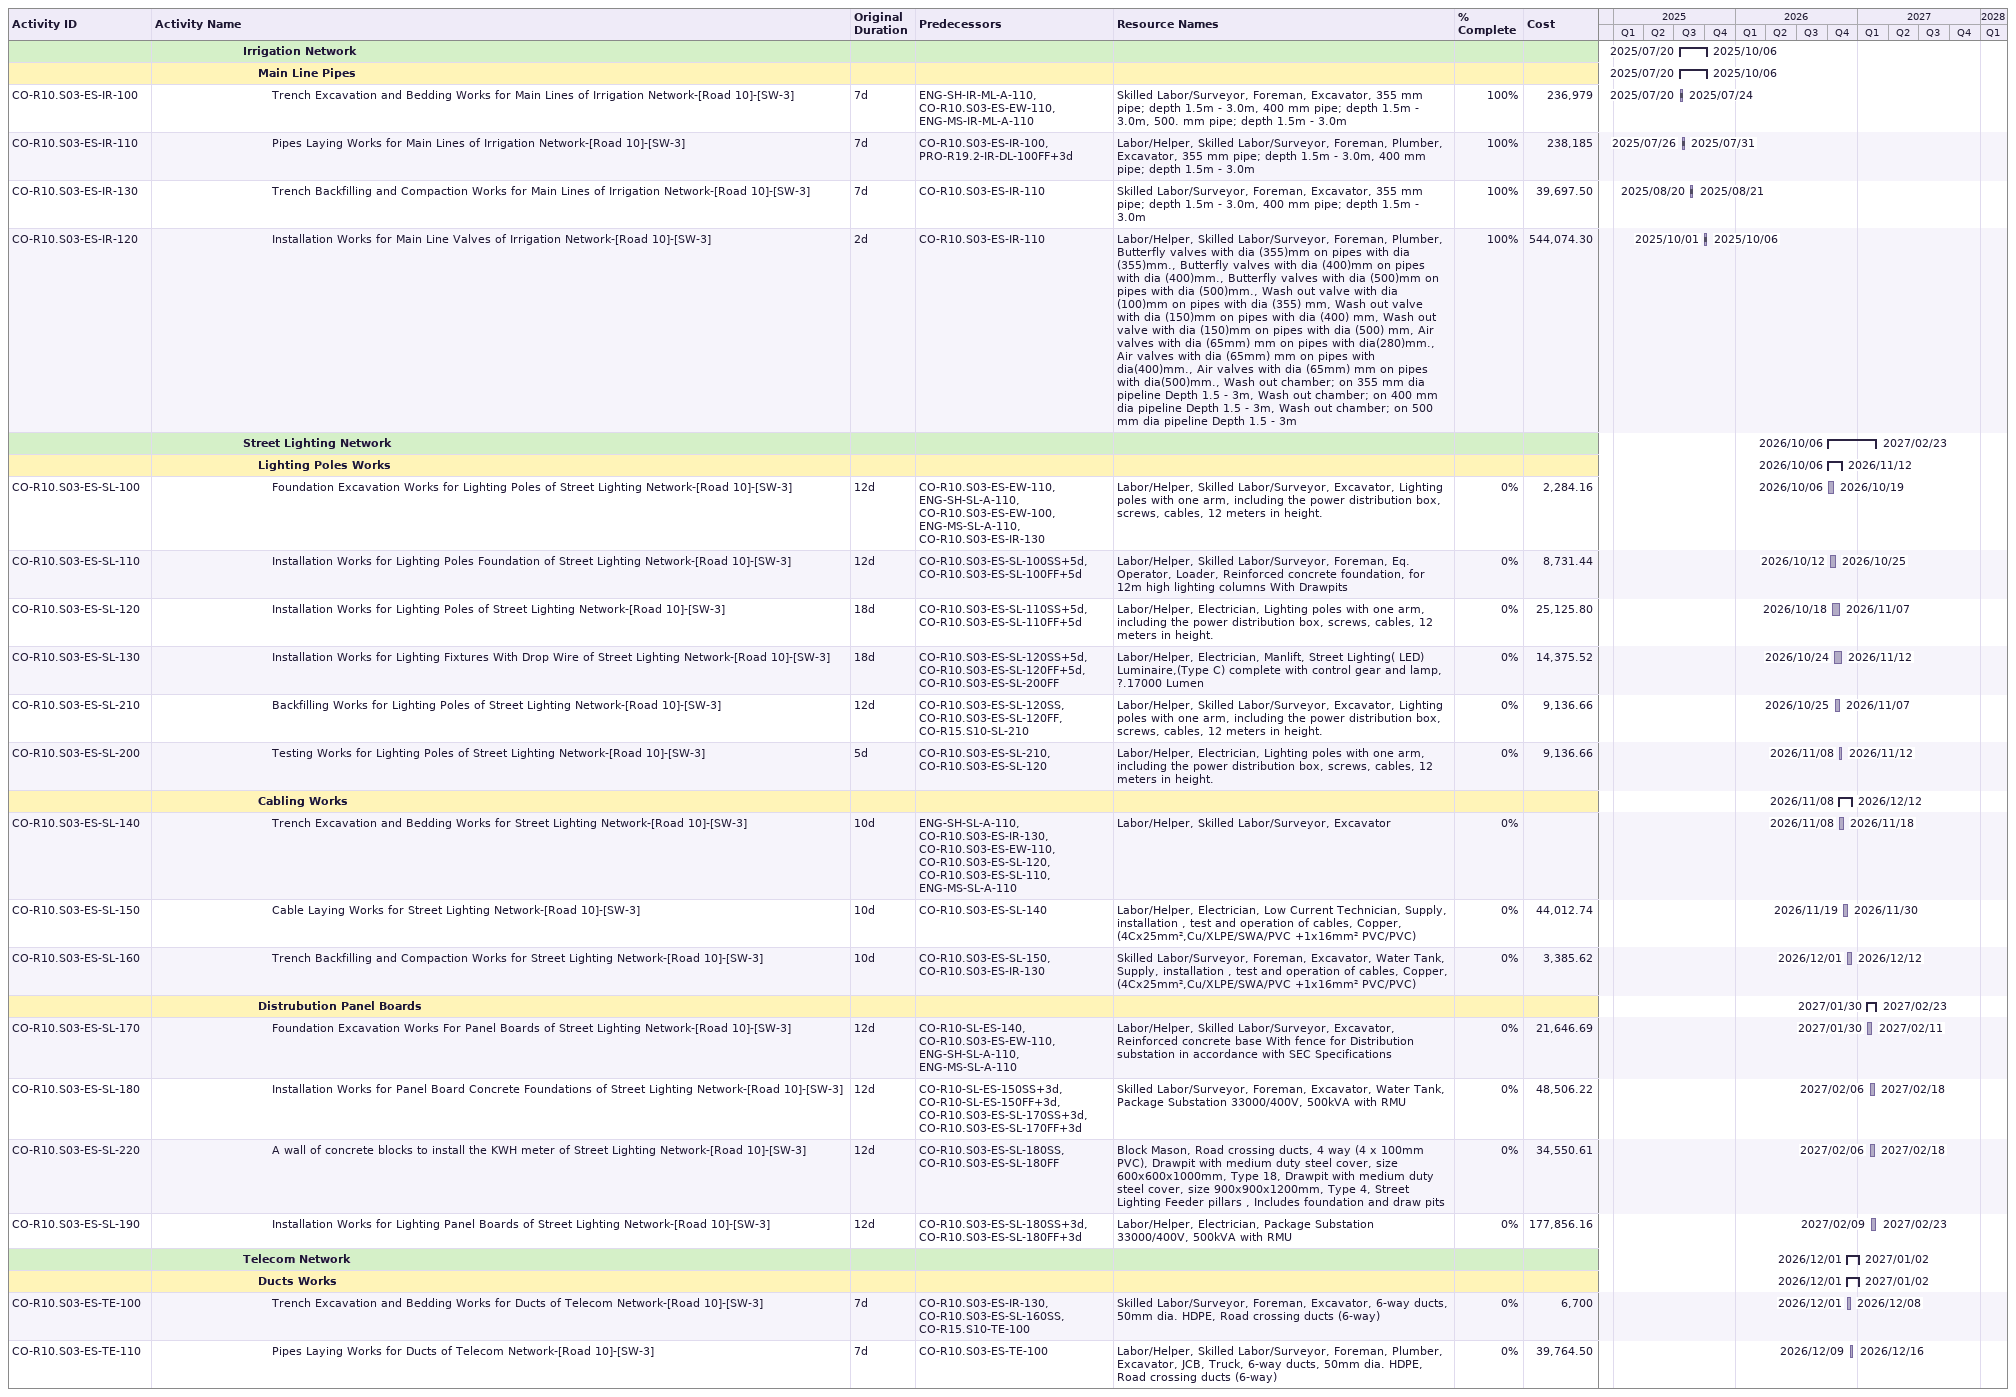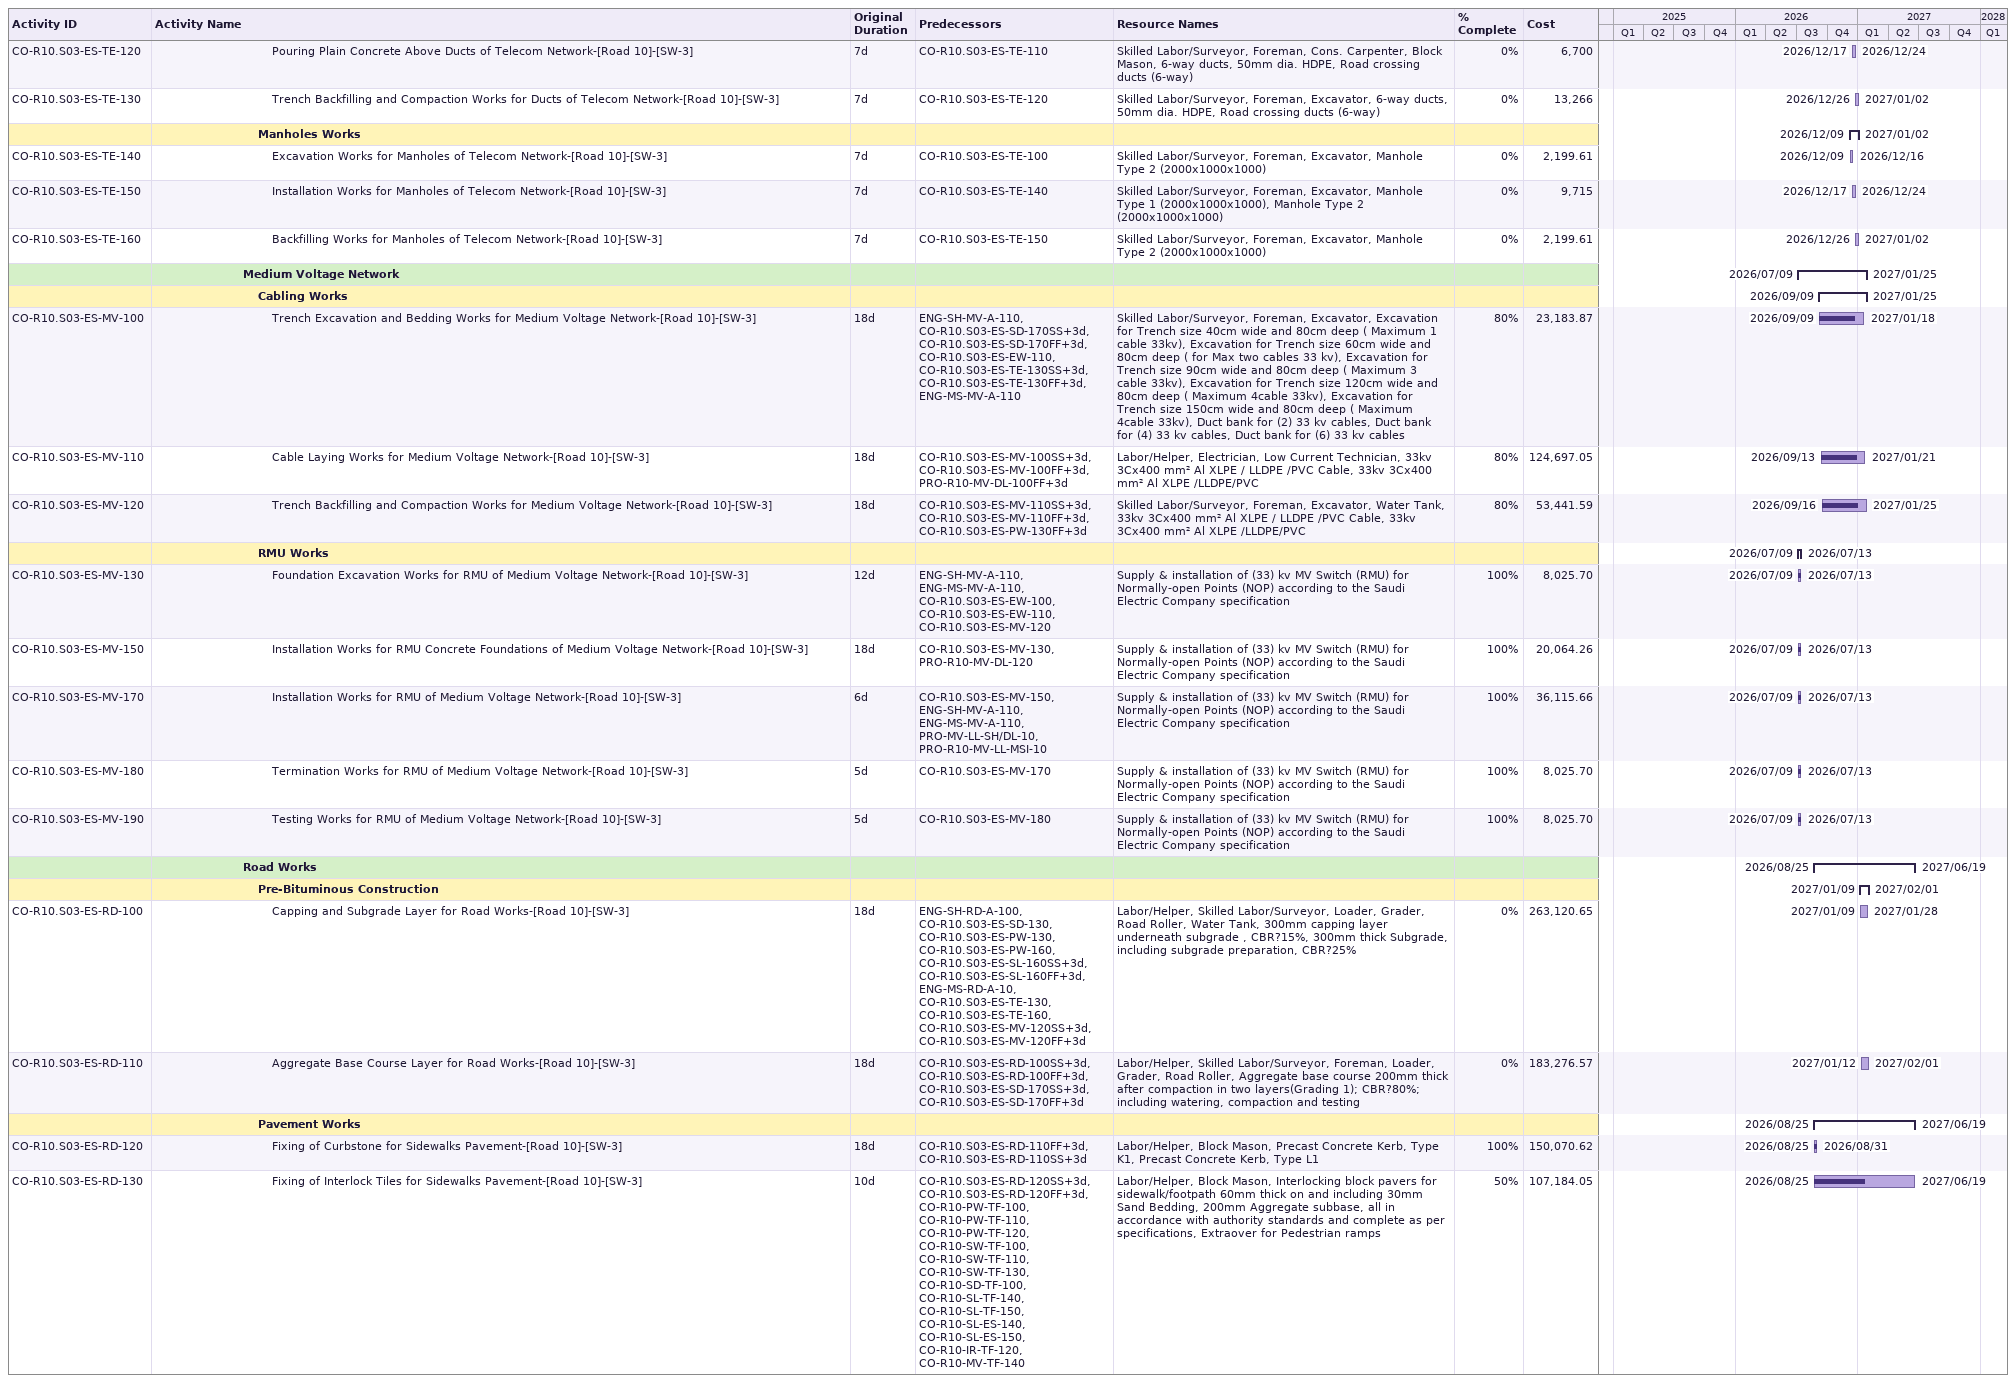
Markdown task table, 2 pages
| ID | Level | Task | Original duration | Start | Finish | Predecessors | Resources | % complete | Cost |
|---|---|---|---|---|---|---|---|---|---|
|  | 7 | **Irrigation Network** |  | 2025-07-20 | 2025-10-06 |  |  |  |  |
|  | 8 | **Main Line Pipes** |  | 2025-07-20 | 2025-10-06 |  |  |  |  |
| CO-R10.S03-ES-IR-100 | 9 | Trench Excavation and Bedding Works for Main Lines of Irrigation Network-[Road 10]-[SW-3] | 7d | 2025-07-20 | 2025-07-24 | ENG-SH-IR-ML-A-110, CO-R10.S03-ES-EW-110, ENG-MS-IR-ML-A-110 | Skilled Labor/Surveyor, Foreman, Excavator, 355 mm pipe; depth 1.5m - 3.0m, 400 mm pipe; depth 1.5m - 3.0m, 500. mm pipe; depth 1.5m - 3.0m | 100 | 236979 |
| CO-R10.S03-ES-IR-110 | 9 | Pipes Laying Works for Main Lines of Irrigation Network-[Road 10]-[SW-3] | 7d | 2025-07-26 | 2025-07-31 | CO-R10.S03-ES-IR-100, PRO-R19.2-IR-DL-100FF+3d | Labor/Helper, Skilled Labor/Surveyor, Foreman, Plumber, Excavator, 355 mm pipe; depth 1.5m - 3.0m, 400 mm pipe; depth 1.5m - 3.0m | 100 | 238185 |
| CO-R10.S03-ES-IR-130 | 9 | Trench Backfilling and Compaction Works for Main Lines of Irrigation Network-[Road 10]-[SW-3] | 7d | 2025-08-20 | 2025-08-21 | CO-R10.S03-ES-IR-110 | Skilled Labor/Surveyor, Foreman, Excavator, 355 mm pipe; depth 1.5m - 3.0m, 400 mm pipe; depth 1.5m - 3.0m | 100 | 39697.50 |
| CO-R10.S03-ES-IR-120 | 9 | Installation Works for Main Line Valves of Irrigation Network-[Road 10]-[SW-3] | 2d | 2025-10-01 | 2025-10-06 | CO-R10.S03-ES-IR-110 | Labor/Helper, Skilled Labor/Surveyor, Foreman, Plumber, Butterfly valves with dia (355)mm on pipes with dia (355)mm., Butterfly valves with dia (400)mm on pipes with dia (400)mm., Butterfly valves with dia (500)mm on pipes with dia (500)mm., Wash out valve with dia (100)mm on pipes with dia (355) mm, Wash out valve with dia (150)mm on pipes with dia (400) mm, Wash out valve with dia (150)mm on pipes with dia (500) mm, Air valves with dia (65mm) mm on pipes with dia(280)mm., Air valves with dia (65mm) mm on pipes with dia(400)mm., Air valves with dia (65mm) mm on pipes with dia(500)mm., Wash out chamber; on 355 mm dia pipeline Depth 1.5 - 3m, Wash out chamber; on 400 mm dia pipeline Depth 1.5 - 3m, Wash out chamber; on 500 mm dia pipeline Depth 1.5 - 3m | 100 | 544074.30 |
|  | 7 | **Street Lighting Network** |  | 2026-10-06 | 2027-02-23 |  |  |  |  |
|  | 8 | **Lighting Poles Works** |  | 2026-10-06 | 2026-11-12 |  |  |  |  |
| CO-R10.S03-ES-SL-100 | 9 | Foundation Excavation Works for Lighting Poles of Street Lighting Network-[Road 10]-[SW-3] | 12d | 2026-10-06 | 2026-10-19 | CO-R10.S03-ES-EW-110, ENG-SH-SL-A-110, CO-R10.S03-ES-EW-100, ENG-MS-SL-A-110, CO-R10.S03-ES-IR-130 | Labor/Helper, Skilled Labor/Surveyor, Excavator, Lighting poles with one arm, including the power distribution box, screws, cables, 12 meters in height. | 0 | 2284.16 |
| CO-R10.S03-ES-SL-110 | 9 | Installation Works for Lighting Poles Foundation of Street Lighting Network-[Road 10]-[SW-3] | 12d | 2026-10-12 | 2026-10-25 | CO-R10.S03-ES-SL-100SS+5d, CO-R10.S03-ES-SL-100FF+5d | Labor/Helper, Skilled Labor/Surveyor, Foreman, Eq. Operator, Loader, Reinforced concrete foundation, for 12m high lighting columns With Drawpits | 0 | 8731.44 |
| CO-R10.S03-ES-SL-120 | 9 | Installation Works for Lighting Poles of Street Lighting Network-[Road 10]-[SW-3] | 18d | 2026-10-18 | 2026-11-07 | CO-R10.S03-ES-SL-110SS+5d, CO-R10.S03-ES-SL-110FF+5d | Labor/Helper, Electrician, Lighting poles with one arm, including the power distribution box, screws, cables, 12 meters in height. | 0 | 25125.80 |
| CO-R10.S03-ES-SL-130 | 9 | Installation Works for Lighting Fixtures With Drop Wire of Street Lighting Network-[Road 10]-[SW-3] | 18d | 2026-10-24 | 2026-11-12 | CO-R10.S03-ES-SL-120SS+5d, CO-R10.S03-ES-SL-120FF+5d, CO-R10.S03-ES-SL-200FF | Labor/Helper, Electrician, Manlift, Street Lighting( LED) Luminaire,(Type C) complete with control gear and lamp, ?.17000 Lumen | 0 | 14375.52 |
| CO-R10.S03-ES-SL-210 | 9 | Backfilling Works for Lighting Poles of Street Lighting Network-[Road 10]-[SW-3] | 12d | 2026-10-25 | 2026-11-07 | CO-R10.S03-ES-SL-120SS, CO-R10.S03-ES-SL-120FF, CO-R15.S10-SL-210 | Labor/Helper, Skilled Labor/Surveyor, Excavator, Lighting poles with one arm, including the power distribution box, screws, cables, 12 meters in height. | 0 | 9136.66 |
| CO-R10.S03-ES-SL-200 | 9 | Testing Works for Lighting Poles of Street Lighting Network-[Road 10]-[SW-3] | 5d | 2026-11-08 | 2026-11-12 | CO-R10.S03-ES-SL-210, CO-R10.S03-ES-SL-120 | Labor/Helper, Electrician, Lighting poles with one arm, including the power distribution box, screws, cables, 12 meters in height. | 0 | 9136.66 |
|  | 8 | **Cabling Works** |  | 2026-11-08 | 2026-12-12 |  |  |  |  |
| CO-R10.S03-ES-SL-140 | 9 | Trench Excavation and Bedding Works for Street Lighting Network-[Road 10]-[SW-3] | 10d | 2026-11-08 | 2026-11-18 | ENG-SH-SL-A-110, CO-R10.S03-ES-IR-130, CO-R10.S03-ES-EW-110, CO-R10.S03-ES-SL-120, CO-R10.S03-ES-SL-110, ENG-MS-SL-A-110 | Labor/Helper, Skilled Labor/Surveyor, Excavator | 0 |  |
| CO-R10.S03-ES-SL-150 | 9 | Cable Laying Works for Street Lighting Network-[Road 10]-[SW-3] | 10d | 2026-11-19 | 2026-11-30 | CO-R10.S03-ES-SL-140 | Labor/Helper, Electrician, Low Current Technician, Supply, installation , test and operation of cables, Copper, (4Cx25mm²,Cu/XLPE/SWA/PVC +1x16mm² PVC/PVC) | 0 | 44012.74 |
| CO-R10.S03-ES-SL-160 | 9 | Trench Backfilling and Compaction Works for Street Lighting Network-[Road 10]-[SW-3] | 10d | 2026-12-01 | 2026-12-12 | CO-R10.S03-ES-SL-150, CO-R10.S03-ES-IR-130 | Skilled Labor/Surveyor, Foreman, Excavator, Water Tank, Supply, installation , test and operation of cables, Copper, (4Cx25mm²,Cu/XLPE/SWA/PVC +1x16mm² PVC/PVC) | 0 | 3385.62 |
|  | 8 | **Distrubution Panel Boards** |  | 2027-01-30 | 2027-02-23 |  |  |  |  |
| CO-R10.S03-ES-SL-170 | 9 | Foundation Excavation Works For Panel Boards of Street Lighting Network-[Road 10]-[SW-3] | 12d | 2027-01-30 | 2027-02-11 | CO-R10-SL-ES-140, CO-R10.S03-ES-EW-110, ENG-SH-SL-A-110, ENG-MS-SL-A-110 | Labor/Helper, Skilled Labor/Surveyor, Excavator, Reinforced concrete base With fence for Distribution substation in accordance with SEC Specifications | 0 | 21646.69 |
| CO-R10.S03-ES-SL-180 | 9 | Installation Works for Panel Board Concrete Foundations of Street Lighting Network-[Road 10]-[SW-3] | 12d | 2027-02-06 | 2027-02-18 | CO-R10-SL-ES-150SS+3d, CO-R10-SL-ES-150FF+3d, CO-R10.S03-ES-SL-170SS+3d, CO-R10.S03-ES-SL-170FF+3d | Skilled Labor/Surveyor, Foreman, Excavator, Water Tank, Package Substation 33000/400V, 500kVA with RMU | 0 | 48506.22 |
| CO-R10.S03-ES-SL-220 | 9 | A wall of concrete blocks to install the KWH meter of Street Lighting Network-[Road 10]-[SW-3] | 12d | 2027-02-06 | 2027-02-18 | CO-R10.S03-ES-SL-180SS, CO-R10.S03-ES-SL-180FF | Block Mason, Road crossing ducts, 4 way (4 x 100mm PVC), Drawpit with medium duty steel cover, size 600x600x1000mm, Type 18, Drawpit with medium duty steel cover, size 900x900x1200mm, Type 4, Street Lighting Feeder pillars , Includes foundation and draw pits | 0 | 34550.61 |
| CO-R10.S03-ES-SL-190 | 9 | Installation Works for Lighting Panel Boards of Street Lighting Network-[Road 10]-[SW-3] | 12d | 2027-02-09 | 2027-02-23 | CO-R10.S03-ES-SL-180SS+3d, CO-R10.S03-ES-SL-180FF+3d | Labor/Helper, Electrician, Package Substation 33000/400V, 500kVA with RMU | 0 | 177856.16 |
|  | 7 | **Telecom Network** |  | 2026-12-01 | 2027-01-02 |  |  |  |  |
|  | 8 | **Ducts Works** |  | 2026-12-01 | 2027-01-02 |  |  |  |  |
| CO-R10.S03-ES-TE-100 | 9 | Trench Excavation and Bedding Works for Ducts of Telecom Network-[Road 10]-[SW-3] | 7d | 2026-12-01 | 2026-12-08 | CO-R10.S03-ES-IR-130, CO-R10.S03-ES-SL-160SS, CO-R15.S10-TE-100 | Skilled Labor/Surveyor, Foreman, Excavator, 6-way ducts, 50mm dia. HDPE, Road crossing ducts (6-way) | 0 | 6700 |
| CO-R10.S03-ES-TE-110 | 9 | Pipes Laying Works for Ducts of Telecom Network-[Road 10]-[SW-3] | 7d | 2026-12-09 | 2026-12-16 | CO-R10.S03-ES-TE-100 | Labor/Helper, Skilled Labor/Surveyor, Foreman, Plumber, Excavator, JCB, Truck, 6-way ducts, 50mm dia. HDPE, Road crossing ducts (6-way) | 0 | 39764.50 |
| CO-R10.S03-ES-TE-120 | 9 | Pouring Plain Concrete Above Ducts of Telecom Network-[Road 10]-[SW-3] | 7d | 2026-12-17 | 2026-12-24 | CO-R10.S03-ES-TE-110 | Skilled Labor/Surveyor, Foreman, Cons. Carpenter, Block Mason, 6-way ducts, 50mm dia. HDPE, Road crossing ducts (6-way) | 0 | 6700 |
| CO-R10.S03-ES-TE-130 | 9 | Trench Backfilling and Compaction Works for Ducts of Telecom Network-[Road 10]-[SW-3] | 7d | 2026-12-26 | 2027-01-02 | CO-R10.S03-ES-TE-120 | Skilled Labor/Surveyor, Foreman, Excavator, 6-way ducts, 50mm dia. HDPE, Road crossing ducts (6-way) | 0 | 13266 |
|  | 8 | **Manholes Works** |  | 2026-12-09 | 2027-01-02 |  |  |  |  |
| CO-R10.S03-ES-TE-140 | 9 | Excavation Works for Manholes of Telecom Network-[Road 10]-[SW-3] | 7d | 2026-12-09 | 2026-12-16 | CO-R10.S03-ES-TE-100 | Skilled Labor/Surveyor, Foreman, Excavator, Manhole Type 2 (2000x1000x1000) | 0 | 2199.61 |
| CO-R10.S03-ES-TE-150 | 9 | Installation Works for Manholes of Telecom Network-[Road 10]-[SW-3] | 7d | 2026-12-17 | 2026-12-24 | CO-R10.S03-ES-TE-140 | Skilled Labor/Surveyor, Foreman, Excavator, Manhole Type 1 (2000x1000x1000), Manhole Type 2 (2000x1000x1000) | 0 | 9715 |
| CO-R10.S03-ES-TE-160 | 9 | Backfilling Works for Manholes of Telecom Network-[Road 10]-[SW-3] | 7d | 2026-12-26 | 2027-01-02 | CO-R10.S03-ES-TE-150 | Skilled Labor/Surveyor, Foreman, Excavator, Manhole Type 2 (2000x1000x1000) | 0 | 2199.61 |
|  | 7 | **Medium Voltage Network** |  | 2026-07-09 | 2027-01-25 |  |  |  |  |
|  | 8 | **Cabling Works** |  | 2026-09-09 | 2027-01-25 |  |  |  |  |
| CO-R10.S03-ES-MV-100 | 9 | Trench Excavation and Bedding Works for Medium Voltage Network-[Road 10]-[SW-3] | 18d | 2026-09-09 | 2027-01-18 | ENG-SH-MV-A-110, CO-R10.S03-ES-SD-170SS+3d, CO-R10.S03-ES-SD-170FF+3d, CO-R10.S03-ES-EW-110, CO-R10.S03-ES-TE-130SS+3d, CO-R10.S03-ES-TE-130FF+3d, ENG-MS-MV-A-110 | Skilled Labor/Surveyor, Foreman, Excavator, Excavation for Trench size 40cm wide and 80cm deep ( Maximum 1 cable 33kv), Excavation for Trench size 60cm wide and 80cm deep ( for Max two cables 33 kv), Excavation for Trench size 90cm wide and 80cm deep ( Maximum 3 cable 33kv), Excavation for Trench size 120cm wide and 80cm deep ( Maximum 4cable 33kv), Excavation for Trench size 150cm wide and 80cm deep ( Maximum 4cable 33kv), Duct bank for (2) 33 kv cables, Duct bank for (4) 33 kv cables, Duct bank for (6) 33 kv cables | 80 | 23183.87 |
| CO-R10.S03-ES-MV-110 | 9 | Cable Laying Works for Medium Voltage Network-[Road 10]-[SW-3] | 18d | 2026-09-13 | 2027-01-21 | CO-R10.S03-ES-MV-100SS+3d, CO-R10.S03-ES-MV-100FF+3d, PRO-R10-MV-DL-100FF+3d | Labor/Helper, Electrician, Low Current Technician, 33kv 3Cx400 mm² Al XLPE / LLDPE /PVC Cable, 33kv 3Cx400 mm² Al XLPE /LLDPE/PVC | 80 | 124697.05 |
| CO-R10.S03-ES-MV-120 | 9 | Trench Backfilling and Compaction Works for Medium Voltage Network-[Road 10]-[SW-3] | 18d | 2026-09-16 | 2027-01-25 | CO-R10.S03-ES-MV-110SS+3d, CO-R10.S03-ES-MV-110FF+3d, CO-R10.S03-ES-PW-130FF+3d | Skilled Labor/Surveyor, Foreman, Excavator, Water Tank, 33kv 3Cx400 mm² Al XLPE / LLDPE /PVC Cable, 33kv 3Cx400 mm² Al XLPE /LLDPE/PVC | 80 | 53441.59 |
|  | 8 | **RMU Works** |  | 2026-07-09 | 2026-07-13 |  |  |  |  |
| CO-R10.S03-ES-MV-130 | 9 | Foundation Excavation Works for RMU of Medium Voltage Network-[Road 10]-[SW-3] | 12d | 2026-07-09 | 2026-07-13 | ENG-SH-MV-A-110, ENG-MS-MV-A-110, CO-R10.S03-ES-EW-100, CO-R10.S03-ES-EW-110, CO-R10.S03-ES-MV-120 | Supply & installation of (33) kv MV Switch (RMU) for Normally-open Points (NOP) according to the Saudi Electric Company specification | 100 | 8025.70 |
| CO-R10.S03-ES-MV-150 | 9 | Installation Works for RMU Concrete Foundations of Medium Voltage Network-[Road 10]-[SW-3] | 18d | 2026-07-09 | 2026-07-13 | CO-R10.S03-ES-MV-130, PRO-R10-MV-DL-120 | Supply & installation of (33) kv MV Switch (RMU) for Normally-open Points (NOP) according to the Saudi Electric Company specification | 100 | 20064.26 |
| CO-R10.S03-ES-MV-170 | 9 | Installation Works for RMU of Medium Voltage Network-[Road 10]-[SW-3] | 6d | 2026-07-09 | 2026-07-13 | CO-R10.S03-ES-MV-150, ENG-SH-MV-A-110, ENG-MS-MV-A-110, PRO-MV-LL-SH/DL-10, PRO-R10-MV-LL-MSI-10 | Supply & installation of (33) kv MV Switch (RMU) for Normally-open Points (NOP) according to the Saudi Electric Company specification | 100 | 36115.66 |
| CO-R10.S03-ES-MV-180 | 9 | Termination Works for RMU of Medium Voltage Network-[Road 10]-[SW-3] | 5d | 2026-07-09 | 2026-07-13 | CO-R10.S03-ES-MV-170 | Supply & installation of (33) kv MV Switch (RMU) for Normally-open Points (NOP) according to the Saudi Electric Company specification | 100 | 8025.70 |
| CO-R10.S03-ES-MV-190 | 9 | Testing Works for RMU of Medium Voltage Network-[Road 10]-[SW-3] | 5d | 2026-07-09 | 2026-07-13 | CO-R10.S03-ES-MV-180 | Supply & installation of (33) kv MV Switch (RMU) for Normally-open Points (NOP) according to the Saudi Electric Company specification | 100 | 8025.70 |
|  | 7 | **Road Works** |  | 2026-08-25 | 2027-06-19 |  |  |  |  |
|  | 8 | **Pre-Bituminous Construction** |  | 2027-01-09 | 2027-02-01 |  |  |  |  |
| CO-R10.S03-ES-RD-100 | 9 | Capping and Subgrade Layer for Road Works-[Road 10]-[SW-3] | 18d | 2027-01-09 | 2027-01-28 | ENG-SH-RD-A-100, CO-R10.S03-ES-SD-130, CO-R10.S03-ES-PW-130, CO-R10.S03-ES-PW-160, CO-R10.S03-ES-SL-160SS+3d, CO-R10.S03-ES-SL-160FF+3d, ENG-MS-RD-A-10, CO-R10.S03-ES-TE-130, CO-R10.S03-ES-TE-160, CO-R10.S03-ES-MV-120SS+3d, CO-R10.S03-ES-MV-120FF+3d | Labor/Helper, Skilled Labor/Surveyor, Loader, Grader, Road Roller, Water Tank, 300mm capping layer underneath subgrade , CBR?15%, 300mm thick Subgrade, including subgrade preparation, CBR?25% | 0 | 263120.65 |
| CO-R10.S03-ES-RD-110 | 9 | Aggregate Base Course Layer for Road Works-[Road 10]-[SW-3] | 18d | 2027-01-12 | 2027-02-01 | CO-R10.S03-ES-RD-100SS+3d, CO-R10.S03-ES-RD-100FF+3d, CO-R10.S03-ES-SD-170SS+3d, CO-R10.S03-ES-SD-170FF+3d | Labor/Helper, Skilled Labor/Surveyor, Foreman, Loader, Grader, Road Roller, Aggregate base course 200mm thick after compaction in two layers(Grading 1); CBR?80%; including watering, compaction and testing | 0 | 183276.57 |
|  | 8 | **Pavement Works** |  | 2026-08-25 | 2027-06-19 |  |  |  |  |
| CO-R10.S03-ES-RD-120 | 9 | Fixing of Curbstone for Sidewalks Pavement-[Road 10]-[SW-3] | 18d | 2026-08-25 | 2026-08-31 | CO-R10.S03-ES-RD-110FF+3d, CO-R10.S03-ES-RD-110SS+3d | Labor/Helper, Block Mason, Precast Concrete Kerb, Type K1, Precast Concrete Kerb, Type L1 | 100 | 150070.62 |
| CO-R10.S03-ES-RD-130 | 9 | Fixing of Interlock Tiles for Sidewalks Pavement-[Road 10]-[SW-3] | 10d | 2026-08-25 | 2027-06-19 | CO-R10.S03-ES-RD-120SS+3d, CO-R10.S03-ES-RD-120FF+3d, CO-R10-PW-TF-100, CO-R10-PW-TF-110, CO-R10-PW-TF-120, CO-R10-SW-TF-100, CO-R10-SW-TF-110, CO-R10-SW-TF-130, CO-R10-SD-TF-100, CO-R10-SL-TF-140, CO-R10-SL-TF-150, CO-R10-SL-ES-140, CO-R10-SL-ES-150, CO-R10-IR-TF-120, CO-R10-MV-TF-140 | Labor/Helper, Block Mason, Interlocking block pavers for sidewalk/footpath 60mm thick on and including 30mm Sand Bedding, 200mm Aggregate subbase, all in accordance with authority standards and complete as per specifications, Extraover for Pedestrian ramps | 50 | 107184.05 |
